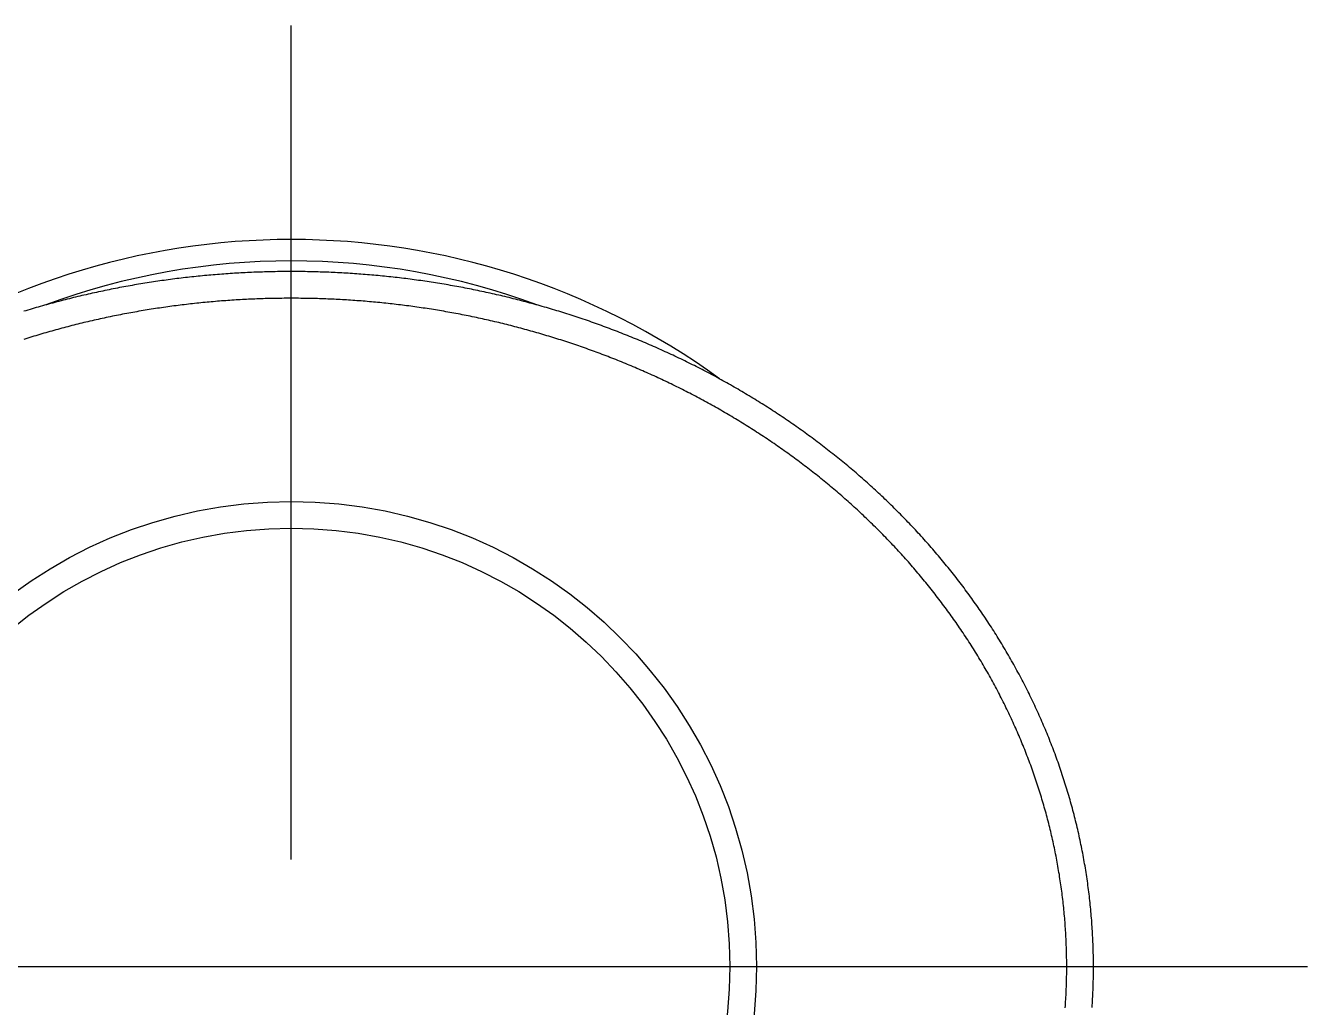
# Model space of a CAD drawing. Extents: x -10.3 to 60.5, y -16.9 to 56.6.
# Drawn here: x 48.55 to 60.54, y 47.42 to 56.6 of the extents above; entities that cross this region are included whole.
import ezdxf

# ---------------------------------------------------------------- set-up
doc = ezdxf.new("R2010")
doc.units = 0
doc.linetypes.add('CENTER', pattern=[50.8, 31.75, -6.35, 6.35, -6.35])
doc.layers.get('0').update_dxf_attribs({"linetype": 'CONTINUOUS'})
doc.layers.add('CENTER', color=1, linetype='CENTER')

msp = doc.modelspace()

# ---------------------------------------------------------------- linework, layer by layer
at = {"color": 7}
for points in [[(58.5238, 47.4174, 0), (58.5251, 47.4378, 0), (58.5264, 47.4582, 0), (58.5276, 47.4786, 0), (58.5287, 47.499, 0), (58.5298, 47.5194, 0), (58.5308, 47.5398, 0), (58.5317, 47.5602, 0), (58.5325, 47.5807, 0), (58.5333, 47.6011, 0), (58.534, 47.6215, 0), (58.5346, 47.6419, 0), (58.5351, 47.6623, 0), (58.5356, 47.6827, 0), (58.536, 47.7032, 0), (58.5363, 47.7236, 0), (58.5365, 47.744, 0), (58.5367, 47.7644, 0), (58.5368, 47.7848, 0), (58.5368, 47.8053, 0), (58.5367, 47.8257, 0), (58.5366, 47.8461, 0), (58.5364, 47.8665, 0), (58.5361, 47.8869, 0), (58.5358, 47.9073, 0), (58.5353, 47.9277, 0), (58.5348, 47.9481, 0), (58.5343, 47.9685, 0), (58.5336, 47.9889, 0), (58.5329, 48.0093, 0), (58.5321, 48.0297, 0), (58.5312, 48.0501, 0), (58.5303, 48.0705, 0), (58.5293, 48.0909, 0), (58.5282, 48.1113, 0), (58.527, 48.1317, 0), (58.5258, 48.1521, 0), (58.5245, 48.1724, 0), (58.5231, 48.1928, 0), (58.5216, 48.2132, 0), (58.5201, 48.2335, 0), (58.5185, 48.2539, 0), (58.5168, 48.2742, 0), (58.5151, 48.2946, 0), (58.5132, 48.3149, 0), (58.5113, 48.3353, 0), (58.5093, 48.3556, 0), (58.5073, 48.3759, 0), (58.5052, 48.3962, 0), (58.503, 48.4166, 0), (58.5007, 48.4369, 0), (58.4984, 48.4572, 0), (58.496, 48.4775, 0), (58.4935, 48.4978, 0), (58.4909, 48.518, 0), (58.4883, 48.5383, 0), (58.4855, 48.5586, 0), (58.4828, 48.5788, 0), (58.4799, 48.5991, 0), (58.477, 48.6193, 0), (58.474, 48.6396, 0), (58.4709, 48.6598, 0), (58.4677, 48.68, 0), (58.4645, 48.7002, 0), (58.4612, 48.7204, 0), (58.4578, 48.7406, 0), (58.4544, 48.7607, 0), (58.4509, 48.7809, 0), (58.4473, 48.8011, 0), (58.4436, 48.8212, 0), (58.4399, 48.8413, 0), (58.4361, 48.8614, 0), (58.4322, 48.8815, 0), (58.4282, 48.9016, 0), (58.4242, 48.9217, 0), (58.4201, 48.9418, 0), (58.416, 48.9618, 0), (58.4117, 48.9818, 0), (58.4074, 49.0019, 0), (58.403, 49.0219, 0), (58.3986, 49.0419, 0), (58.394, 49.0618, 0), (58.3894, 49.0818, 0), (58.3848, 49.1017, 0), (58.38, 49.1217, 0), (58.3752, 49.1416, 0), (58.3704, 49.1615, 0), (58.3654, 49.1814, 0), (58.3604, 49.2012, 0), (58.3553, 49.2211, 0), (58.3501, 49.2409, 0), (58.3449, 49.2607, 0), (58.3396, 49.2805, 0), (58.3342, 49.3003, 0), (58.3288, 49.32, 0), (58.3233, 49.3398, 0), (58.3177, 49.3595, 0), (58.312, 49.3792, 0), (58.3063, 49.3989, 0), (58.3005, 49.4186, 0), (58.2946, 49.4382, 0), (58.2887, 49.4578, 0), (58.2827, 49.4774, 0), (58.2766, 49.497, 0), (58.2705, 49.5166, 0), (58.2643, 49.5361, 0), (58.258, 49.5556, 0), (58.2517, 49.5751, 0), (58.2453, 49.5946, 0), (58.2388, 49.614, 0), (58.2322, 49.6335, 0), (58.2256, 49.6529, 0), (58.2189, 49.6723, 0), (58.2122, 49.6916, 0), (58.2054, 49.711, 0), (58.1985, 49.7303, 0), (58.1915, 49.7495, 0), (58.1845, 49.7688, 0), (58.1774, 49.788, 0), (58.1702, 49.8073, 0), (58.163, 49.8264, 0), (58.1557, 49.8456, 0), (58.1483, 49.8647, 0), (58.1409, 49.8838, 0), (58.1334, 49.9029, 0), (58.1259, 49.922, 0), (58.1182, 49.941, 0), (58.1106, 49.96, 0), (58.1028, 49.979, 0), (58.095, 49.9979, 0), (58.0871, 50.0168, 0), (58.0792, 50.0357, 0), (58.0711, 50.0546, 0), (58.0631, 50.0734, 0), (58.0549, 50.0922, 0), (58.0467, 50.111, 0), (58.0384, 50.1297, 0), (58.0301, 50.1485, 0), (58.0217, 50.1671, 0), (58.0133, 50.1858, 0), (58.0047, 50.2044, 0), (57.9962, 50.223, 0), (57.9875, 50.2416, 0), (57.9788, 50.2601, 0), (57.97, 50.2786, 0), (57.9612, 50.2971, 0), (57.9523, 50.3155, 0), (57.9433, 50.3339, 0), (57.9343, 50.3523, 0), (57.9253, 50.3707, 0), (57.9161, 50.389, 0), (57.9069, 50.4072, 0), (57.8977, 50.4255, 0), (57.8883, 50.4437, 0), (57.879, 50.4619, 0), (57.8695, 50.48, 0), (57.86, 50.4982, 0), (57.8505, 50.5162, 0), (57.8409, 50.5343, 0), (57.8312, 50.5523, 0), (57.8215, 50.5703, 0), (57.8117, 50.5882, 0), (57.8018, 50.6061, 0), (57.7919, 50.624, 0), (57.782, 50.6418, 0), (57.7719, 50.6596, 0), (57.7619, 50.6774, 0), (57.7517, 50.6951, 0), (57.7415, 50.7128, 0), (57.7313, 50.7305, 0), (57.721, 50.7481, 0), (57.7106, 50.7657, 0), (57.7002, 50.7833, 0), (57.6897, 50.8008, 0), (57.6792, 50.8182, 0), (57.6686, 50.8357, 0), (57.658, 50.8531, 0), (57.6473, 50.8704, 0), (57.6365, 50.8878, 0), (57.6257, 50.9051, 0), (57.6149, 50.9223, 0), (57.6039, 50.9395, 0), (57.593, 50.9567, 0), (57.582, 50.9738, 0), (57.5709, 50.9909, 0), (57.5598, 51.0079, 0), (57.5486, 51.025, 0), (57.5374, 51.0419, 0), (57.5261, 51.0589, 0), (57.5147, 51.0757, 0), (57.5034, 51.0926, 0), (57.4919, 51.1094, 0), (57.4804, 51.1262, 0), (57.4689, 51.1429, 0), (57.4573, 51.1596, 0), (57.4457, 51.1763, 0), (57.434, 51.1929, 0), (57.4222, 51.2095, 0), (57.4104, 51.226, 0), (57.3986, 51.2425, 0), (57.3867, 51.259, 0), (57.3747, 51.2754, 0), (57.3627, 51.2918, 0), (57.3507, 51.3081, 0), (57.3386, 51.3244, 0), (57.3265, 51.3407, 0), (57.3143, 51.3569, 0), (57.302, 51.373, 0), (57.2897, 51.3892, 0), (57.2774, 51.4053, 0), (57.265, 51.4213, 0), (57.2526, 51.4374, 0), (57.2401, 51.4533, 0), (57.2275, 51.4693, 0), (57.215, 51.4852, 0), (57.2023, 51.501, 0), (57.1897, 51.5168, 0), (57.1769, 51.5326, 0), (57.1642, 51.5483, 0), (57.1513, 51.564, 0), (57.1385, 51.5797, 0), (57.1256, 51.5953, 0), (57.1126, 51.6109, 0), (57.0996, 51.6264, 0), (57.0865, 51.6419, 0), (57.0734, 51.6573, 0), (57.0603, 51.6727, 0), (57.0471, 51.6881, 0), (57.0339, 51.7034, 0), (57.0206, 51.7187, 0), (57.0072, 51.7339, 0), (56.9939, 51.7491, 0), (56.9804, 51.7643, 0), (56.967, 51.7794, 0), (56.9535, 51.7945, 0), (56.9399, 51.8095, 0), (56.9263, 51.8245, 0), (56.9127, 51.8395, 0), (56.899, 51.8544, 0), (56.8852, 51.8692, 0), (56.8715, 51.8841, 0), (56.8577, 51.8989, 0), (56.8438, 51.9136, 0), (56.8299, 51.9283, 0), (56.8159, 51.943, 0), (56.8019, 51.9576, 0), (56.7879, 51.9722, 0), (56.7738, 51.9867, 0), (56.7597, 52.0012, 0), (56.7455, 52.0156, 0), (56.7313, 52.03, 0), (56.7171, 52.0444, 0), (56.7028, 52.0587, 0), (56.6885, 52.073, 0), (56.6741, 52.0872, 0), (56.6597, 52.1014, 0), (56.6452, 52.1156, 0), (56.6307, 52.1297, 0), (56.6162, 52.1438, 0), (56.6016, 52.1578, 0), (56.587, 52.1718, 0), (56.5723, 52.1857, 0), (56.5576, 52.1996, 0), (56.5428, 52.2135, 0), (56.5281, 52.2273, 0), (56.5132, 52.2411, 0), (56.4984, 52.2548, 0), (56.4835, 52.2685, 0), (56.4685, 52.2821, 0), (56.4536, 52.2957, 0), (56.4385, 52.3093, 0), (56.4235, 52.3228, 0), (56.4084, 52.3362, 0), (56.3932, 52.3497, 0), (56.3781, 52.363, 0), (56.3629, 52.3764, 0), (56.3476, 52.3897, 0), (56.3323, 52.4029, 0), (56.317, 52.4161, 0), (56.3016, 52.4293, 0), (56.2862, 52.4424, 0), (56.2708, 52.4555, 0), (56.2553, 52.4685, 0), (56.2398, 52.4815, 0), (56.2242, 52.4944, 0), (56.2087, 52.5073, 0), (56.193, 52.5202, 0), (56.1774, 52.533, 0), (56.1617, 52.5458, 0), (56.146, 52.5585, 0), (56.1302, 52.5712, 0), (56.1144, 52.5838, 0), (56.0986, 52.5964, 0), (56.0827, 52.6089, 0), (56.0668, 52.6214, 0), (56.0508, 52.6339, 0), (56.0349, 52.6463, 0), (56.0188, 52.6587, 0), (56.0028, 52.671, 0), (55.9867, 52.6833, 0), (55.9706, 52.6955, 0), (55.9545, 52.7077, 0), (55.9383, 52.7198, 0), (55.9221, 52.7319, 0), (55.9058, 52.744, 0), (55.8895, 52.756, 0), (55.8732, 52.768, 0), (55.8569, 52.7799, 0), (55.8405, 52.7918, 0), (55.8241, 52.8036, 0), (55.8077, 52.8154, 0), (55.7912, 52.8271, 0), (55.7747, 52.8388, 0), (55.7581, 52.8504, 0), (55.7416, 52.862, 0), (55.725, 52.8736, 0), (55.7083, 52.8851, 0), (55.6917, 52.8966, 0), (55.675, 52.908, 0), (55.6583, 52.9194, 0), (55.6415, 52.9307, 0), (55.6247, 52.942, 0), (55.6079, 52.9532, 0), (55.5911, 52.9644, 0), (55.5742, 52.9755, 0), (55.5573, 52.9866, 0), (55.5404, 52.9977, 0), (55.5234, 53.0087, 0), (55.5064, 53.0196, 0), (55.4894, 53.0306, 0), (55.4723, 53.0414, 0), (55.4553, 53.0522, 0), (55.4382, 53.063, 0), (55.421, 53.0737, 0), (55.4039, 53.0844, 0), (55.3867, 53.0951, 0), (55.3695, 53.1056, 0), (55.3522, 53.1162, 0), (55.335, 53.1267, 0), (55.3177, 53.1371, 0), (55.3003, 53.1475, 0), (55.283, 53.1579, 0), (55.2656, 53.1682, 0), (55.2482, 53.1785, 0), (55.2308, 53.1887, 0), (55.2133, 53.1989, 0), (55.1959, 53.209, 0), (55.1784, 53.2191, 0), (55.1608, 53.2291, 0), (55.1433, 53.2391, 0), (55.1257, 53.249, 0), (55.1081, 53.2589, 0), (55.0905, 53.2687, 0), (55.0728, 53.2785, 0), (55.0551, 53.2883, 0), (55.0374, 53.298, 0), (55.0197, 53.3077, 0), (55.002, 53.3173, 0), (54.9842, 53.3268, 0), (54.9664, 53.3364, 0), (54.9486, 53.3458, 0), (54.9307, 53.3552, 0), (54.9129, 53.3646, 0), (54.895, 53.374, 0), (54.8771, 53.3832, 0), (54.8591, 53.3925, 0), (54.8412, 53.4017, 0), (54.8232, 53.4108, 0), (54.8052, 53.4199, 0), (54.7872, 53.4289, 0), (54.7692, 53.4379, 0), (54.7511, 53.4469, 0), (54.733, 53.4558, 0), (54.7149, 53.4647, 0), (54.6968, 53.4735, 0), (54.6786, 53.4822, 0), (54.6605, 53.491, 0), (54.6423, 53.4996, 0), (54.6241, 53.5083, 0), (54.6058, 53.5168, 0), (54.5876, 53.5254, 0), (54.5693, 53.5338, 0), (54.551, 53.5423, 0), (54.5327, 53.5507, 0), (54.5144, 53.559, 0), (54.4961, 53.5673, 0), (54.4777, 53.5756, 0), (54.4593, 53.5837, 0), (54.4409, 53.5919, 0), (54.4225, 53.6, 0), (54.4041, 53.6081, 0), (54.3856, 53.6161, 0), (54.3671, 53.624, 0), (54.3486, 53.6319, 0), (54.3301, 53.6398, 0), (54.3116, 53.6476, 0), (54.2931, 53.6554, 0), (54.2745, 53.6631, 0), (54.2559, 53.6708, 0), (54.2373, 53.6785, 0), (54.2187, 53.686, 0), (54.2001, 53.6936, 0), (54.1814, 53.7011, 0), (54.1627, 53.7085, 0), (54.144, 53.7159, 0), (54.1253, 53.7233, 0), (54.1066, 53.7306, 0), (54.0879, 53.7378, 0), (54.0691, 53.7451, 0), (54.0504, 53.7522, 0), (54.0316, 53.7593, 0), (54.0128, 53.7664, 0), (53.9939, 53.7734, 0), (53.9751, 53.7804, 0), (53.9562, 53.7873, 0), (53.9374, 53.7942, 0), (53.9185, 53.8011, 0), (53.8996, 53.8079, 0), (53.8807, 53.8146, 0), (53.8617, 53.8213, 0), (53.8428, 53.828, 0), (53.8238, 53.8346, 0), (53.8048, 53.8411, 0), (53.7858, 53.8476, 0), (53.7668, 53.8541, 0), (53.7478, 53.8605, 0), (53.7288, 53.8669, 0), (53.7097, 53.8732, 0), (53.6906, 53.8795, 0), (53.6716, 53.8857, 0), (53.6525, 53.8919, 0), (53.6333, 53.898, 0), (53.6142, 53.9041, 0), (53.5951, 53.9102, 0), (53.5759, 53.9162, 0), (53.5567, 53.9221, 0), (53.5376, 53.928, 0), (53.5184, 53.9339, 0), (53.4992, 53.9397, 0), (53.4799, 53.9455, 0), (53.4607, 53.9512, 0), (53.4414, 53.9569, 0), (53.4222, 53.9625, 0), (53.4029, 53.9681, 0), (53.3836, 53.9736, 0), (53.3643, 53.9791, 0), (53.345, 53.9845, 0), (53.3257, 53.9899, 0), (53.3063, 53.9953, 0), (53.287, 54.0006, 0), (53.2676, 54.0058, 0), (53.2482, 54.011, 0), (53.2288, 54.0162, 0), (53.2094, 54.0213, 0), (53.19, 54.0264, 0), (53.1706, 54.0314, 0), (53.1512, 54.0364, 0), (53.1317, 54.0413, 0), (53.1123, 54.0462, 0), (53.0928, 54.051, 0), (53.0733, 54.0558, 0), (53.0538, 54.0605, 0), (53.0343, 54.0652, 0), (53.0148, 54.0699, 0), (52.9953, 54.0745, 0), (52.9757, 54.079, 0), (52.9562, 54.0835, 0), (52.9366, 54.088, 0), (52.9171, 54.0924, 0), (52.8975, 54.0968, 0), (52.8779, 54.1011, 0), (52.8583, 54.1054, 0), (52.8387, 54.1096, 0), (52.8191, 54.1138, 0), (52.7994, 54.1179, 0), (52.7798, 54.122, 0), (52.7602, 54.1261, 0), (52.7405, 54.1301, 0), (52.7208, 54.134, 0), (52.7012, 54.1379, 0), (52.6815, 54.1418, 0), (52.6618, 54.1456, 0), (52.6421, 54.1494, 0), (52.6224, 54.1531, 0), (52.6026, 54.1568, 0), (52.5829, 54.1604, 0), (52.5632, 54.164, 0), (52.5434, 54.1675, 0), (52.5237, 54.171, 0), (52.5039, 54.1744, 0), (52.4842, 54.1778, 0), (52.4644, 54.1812, 0), (52.4446, 54.1845, 0), (52.4248, 54.1877, 0), (52.405, 54.1909, 0), (52.3852, 54.1941, 0), (52.3654, 54.1972, 0), (52.3456, 54.2003, 0), (52.3257, 54.2033, 0), (52.3059, 54.2063, 0), (52.2861, 54.2092, 0), (52.2662, 54.2121, 0), (52.2464, 54.2149, 0), (52.2265, 54.2177, 0), (52.2066, 54.2204, 0), (52.1867, 54.2231, 0), (52.1669, 54.2258, 0), (52.147, 54.2284, 0), (52.1271, 54.231, 0), (52.1072, 54.2335, 0), (52.0873, 54.2359, 0), (52.0674, 54.2383, 0), (52.0474, 54.2407, 0), (52.0275, 54.243, 0), (52.0076, 54.2453, 0), (51.9877, 54.2476, 0), (51.9677, 54.2497, 0), (51.9478, 54.2519, 0), (51.9278, 54.254, 0), (51.9079, 54.256, 0), (51.8879, 54.258, 0), (51.868, 54.26, 0), (51.848, 54.2619, 0), (51.828, 54.2637, 0), (51.808, 54.2655, 0), (51.7881, 54.2673, 0), (51.7681, 54.269, 0), (51.7481, 54.2707, 0), (51.7281, 54.2723, 0), (51.7081, 54.2739, 0), (51.6881, 54.2754, 0), (51.6681, 54.2769, 0), (51.6481, 54.2784, 0), (51.6281, 54.2798, 0), (51.6081, 54.2811, 0), (51.5881, 54.2824, 0), (51.568, 54.2837, 0), (51.548, 54.2849, 0), (51.528, 54.286, 0), (51.508, 54.2872, 0), (51.4879, 54.2882, 0), (51.4679, 54.2893, 0), (51.4479, 54.2902, 0), (51.4278, 54.2912, 0), (51.4078, 54.292, 0), (51.3877, 54.2929, 0), (51.3677, 54.2937, 0), (51.3477, 54.2944, 0), (51.3276, 54.2951, 0), (51.3076, 54.2958, 0), (51.2875, 54.2964, 0), (51.2675, 54.2969, 0), (51.2474, 54.2974, 0), (51.2273, 54.2979, 0), (51.2073, 54.2983, 0), (51.1872, 54.2987, 0), (51.1672, 54.299, 0), (51.1471, 54.2993, 0), (51.1271, 54.2995, 0), (51.107, 54.2997, 0), (51.0869, 54.2999, 0), (51.0669, 54.2999, 0), (51.0468, 54.3, 0), (51.0268, 54.3, 0), (51.0067, 54.2999, 0), (50.9867, 54.2999, 0), (50.9666, 54.2997, 0), (50.9465, 54.2995, 0), (50.9265, 54.2993, 0), (50.9064, 54.299, 0), (50.8864, 54.2987, 0), (50.8663, 54.2983, 0), (50.8463, 54.2979, 0), (50.8262, 54.2974, 0), (50.8061, 54.2969, 0), (50.7861, 54.2964, 0), (50.766, 54.2958, 0), (50.746, 54.2951, 0), (50.7259, 54.2944, 0), (50.7059, 54.2937, 0), (50.6859, 54.2929, 0), (50.6658, 54.292, 0), (50.6458, 54.2912, 0), (50.6257, 54.2902, 0), (50.6057, 54.2893, 0), (50.5857, 54.2882, 0), (50.5656, 54.2872, 0), (50.5456, 54.286, 0), (50.5256, 54.2849, 0), (50.5056, 54.2837, 0), (50.4855, 54.2824, 0), (50.4655, 54.2811, 0), (50.4455, 54.2798, 0), (50.4255, 54.2784, 0), (50.4055, 54.2769, 0), (50.3855, 54.2754, 0), (50.3655, 54.2739, 0), (50.3455, 54.2723, 0), (50.3255, 54.2707, 0), (50.3055, 54.269, 0), (50.2855, 54.2673, 0), (50.2656, 54.2655, 0), (50.2456, 54.2637, 0), (50.2256, 54.2619, 0), (50.2056, 54.26, 0), (50.1857, 54.258, 0), (50.1657, 54.256, 0), (50.1458, 54.254, 0), (50.1258, 54.2519, 0), (50.1059, 54.2497, 0), (50.0859, 54.2475, 0), (50.066, 54.2453, 0), (50.0461, 54.243, 0), (50.0261, 54.2407, 0), (50.0062, 54.2383, 0), (49.9863, 54.2359, 0), (49.9664, 54.2335, 0), (49.9465, 54.231, 0), (49.9266, 54.2284, 0), (49.9067, 54.2258, 0), (49.8868, 54.2231, 0), (49.867, 54.2204, 0), (49.8471, 54.2177, 0), (49.8272, 54.2149, 0), (49.8074, 54.2121, 0), (49.7875, 54.2092, 0), (49.7677, 54.2063, 0), (49.7479, 54.2033, 0), (49.728, 54.2003, 0), (49.7082, 54.1972, 0), (49.6884, 54.1941, 0), (49.6686, 54.1909, 0), (49.6488, 54.1877, 0), (49.629, 54.1845, 0), (49.6092, 54.1812, 0), (49.5894, 54.1778, 0), (49.5697, 54.1744, 0), (49.5499, 54.171, 0), (49.5302, 54.1675, 0), (49.5104, 54.164, 0), (49.4907, 54.1604, 0), (49.4709, 54.1568, 0), (49.4512, 54.1531, 0), (49.4315, 54.1494, 0), (49.4118, 54.1456, 0), (49.3921, 54.1418, 0), (49.3724, 54.1379, 0), (49.3528, 54.134, 0), (49.3331, 54.1301, 0), (49.3134, 54.1261, 0), (49.2938, 54.122, 0), (49.2742, 54.1179, 0), (49.2545, 54.1138, 0), (49.2349, 54.1096, 0), (49.2153, 54.1054, 0), (49.1957, 54.1011, 0), (49.1761, 54.0968, 0), (49.1565, 54.0924, 0), (49.137, 54.088, 0), (49.1174, 54.0835, 0), (49.0979, 54.079, 0), (49.0783, 54.0745, 0), (49.0588, 54.0699, 0), (49.0393, 54.0652, 0), (49.0198, 54.0605, 0), (49.0003, 54.0558, 0), (48.9808, 54.051, 0), (48.9613, 54.0462, 0), (48.9419, 54.0413, 0), (48.9224, 54.0364, 0), (48.903, 54.0314, 0), (48.8836, 54.0264, 0), (48.8642, 54.0213, 0), (48.8448, 54.0162, 0), (48.8254, 54.011, 0), (48.806, 54.0058, 0), (48.7866, 54.0006, 0), (48.7673, 53.9953, 0), (48.7479, 53.9899, 0), (48.7286, 53.9845, 0), (48.7093, 53.9791, 0), (48.69, 53.9736, 0), (48.6707, 53.9681, 0), (48.6514, 53.9625, 0), (48.6322, 53.9569, 0), (48.6129, 53.9512, 0), (48.5937, 53.9455, 0), (48.5744, 53.9397, 0), (48.5552, 53.9339, 0), (48.536, 53.928, 0)], [(58.273, 47.4148, 0), (58.2744, 47.4343, 0), (58.2757, 47.4538, 0), (58.2769, 47.4733, 0), (58.278, 47.4929, 0), (58.2791, 47.5124, 0), (58.2801, 47.5319, 0), (58.2811, 47.5514, 0), (58.2819, 47.5709, 0), (58.2827, 47.5904, 0), (58.2834, 47.6099, 0), (58.2841, 47.6294, 0), (58.2847, 47.6489, 0), (58.2852, 47.6684, 0), (58.2856, 47.688, 0), (58.286, 47.7075, 0), (58.2863, 47.727, 0), (58.2865, 47.7465, 0), (58.2867, 47.766, 0), (58.2868, 47.7855, 0), (58.2868, 47.805, 0), (58.2867, 47.8245, 0), (58.2866, 47.844, 0), (58.2864, 47.8636, 0), (58.2861, 47.8831, 0), (58.2858, 47.9026, 0), (58.2854, 47.9221, 0), (58.2849, 47.9416, 0), (58.2844, 47.9611, 0), (58.2838, 47.9806, 0), (58.2831, 48.0001, 0), (58.2823, 48.0196, 0), (58.2815, 48.039, 0), (58.2806, 48.0585, 0), (58.2796, 48.078, 0), (58.2786, 48.0975, 0), (58.2775, 48.117, 0), (58.2763, 48.1364, 0), (58.275, 48.1559, 0), (58.2737, 48.1754, 0), (58.2723, 48.1948, 0), (58.2708, 48.2143, 0), (58.2693, 48.2338, 0), (58.2677, 48.2532, 0), (58.266, 48.2727, 0), (58.2643, 48.2921, 0), (58.2625, 48.3115, 0), (58.2606, 48.331, 0), (58.2586, 48.3504, 0), (58.2566, 48.3698, 0), (58.2545, 48.3892, 0), (58.2523, 48.4086, 0), (58.2501, 48.4281, 0), (58.2478, 48.4475, 0), (58.2454, 48.4668, 0), (58.2429, 48.4862, 0), (58.2404, 48.5056, 0), (58.2378, 48.525, 0), (58.2352, 48.5444, 0), (58.2324, 48.5637, 0), (58.2296, 48.5831, 0), (58.2267, 48.6024, 0), (58.2238, 48.6217, 0), (58.2208, 48.6411, 0), (58.2177, 48.6604, 0), (58.2145, 48.6797, 0), (58.2113, 48.699, 0), (58.208, 48.7183, 0), (58.2047, 48.7375, 0), (58.2012, 48.7568, 0), (58.1977, 48.7761, 0), (58.1942, 48.7953, 0), (58.1905, 48.8145, 0), (58.1868, 48.8338, 0), (58.183, 48.853, 0), (58.1792, 48.8722, 0), (58.1753, 48.8913, 0), (58.1713, 48.9105, 0), (58.1672, 48.9297, 0), (58.1631, 48.9488, 0), (58.1589, 48.968, 0), (58.1547, 48.9871, 0), (58.1503, 49.0062, 0), (58.1459, 49.0253, 0), (58.1415, 49.0444, 0), (58.1369, 49.0634, 0), (58.1323, 49.0825, 0), (58.1277, 49.1015, 0), (58.1229, 49.1205, 0), (58.1181, 49.1395, 0), (58.1132, 49.1585, 0), (58.1083, 49.1775, 0), (58.1033, 49.1964, 0), (58.0982, 49.2154, 0), (58.0931, 49.2343, 0), (58.0879, 49.2532, 0), (58.0826, 49.2721, 0), (58.0773, 49.291, 0), (58.0718, 49.3098, 0), (58.0664, 49.3286, 0), (58.0608, 49.3475, 0), (58.0552, 49.3663, 0), (58.0495, 49.385, 0), (58.0438, 49.4038, 0), (58.038, 49.4225, 0), (58.0321, 49.4413, 0), (58.0262, 49.46, 0), (58.0202, 49.4786, 0), (58.0141, 49.4973, 0), (58.008, 49.5159, 0), (58.0018, 49.5346, 0), (57.9955, 49.5532, 0), (57.9891, 49.5717, 0), (57.9827, 49.5903, 0), (57.9763, 49.6088, 0), (57.9698, 49.6273, 0), (57.9632, 49.6458, 0), (57.9565, 49.6643, 0), (57.9498, 49.6827, 0), (57.943, 49.7012, 0), (57.9361, 49.7196, 0), (57.9292, 49.7379, 0), (57.9222, 49.7563, 0), (57.9152, 49.7746, 0), (57.908, 49.7929, 0), (57.9009, 49.8112, 0), (57.8936, 49.8294, 0), (57.8863, 49.8477, 0), (57.879, 49.8659, 0), (57.8715, 49.884, 0), (57.864, 49.9022, 0), (57.8565, 49.9203, 0), (57.8489, 49.9384, 0), (57.8412, 49.9565, 0), (57.8335, 49.9745, 0), (57.8257, 49.9925, 0), (57.8178, 50.0105, 0), (57.8099, 50.0285, 0), (57.8019, 50.0464, 0), (57.7938, 50.0643, 0), (57.7857, 50.0822, 0), (57.7776, 50.1001, 0), (57.7693, 50.1179, 0), (57.761, 50.1357, 0), (57.7527, 50.1534, 0), (57.7443, 50.1712, 0), (57.7358, 50.1889, 0), (57.7273, 50.2066, 0), (57.7187, 50.2242, 0), (57.7101, 50.2418, 0), (57.7014, 50.2594, 0), (57.6926, 50.277, 0), (57.6838, 50.2945, 0), (57.6749, 50.312, 0), (57.666, 50.3295, 0), (57.657, 50.3469, 0), (57.6479, 50.3643, 0), (57.6388, 50.3817, 0), (57.6297, 50.399, 0), (57.6204, 50.4164, 0), (57.6112, 50.4336, 0), (57.6018, 50.4509, 0), (57.5924, 50.4681, 0), (57.583, 50.4853, 0), (57.5735, 50.5024, 0), (57.5639, 50.5195, 0), (57.5543, 50.5366, 0), (57.5446, 50.5537, 0), (57.5349, 50.5707, 0), (57.5251, 50.5877, 0), (57.5153, 50.6046, 0), (57.5054, 50.6215, 0), (57.4954, 50.6384, 0), (57.4854, 50.6553, 0), (57.4754, 50.6721, 0), (57.4653, 50.6888, 0), (57.4551, 50.7056, 0), (57.4449, 50.7223, 0), (57.4346, 50.739, 0), (57.4243, 50.7556, 0), (57.4139, 50.7722, 0), (57.4035, 50.7887, 0), (57.393, 50.8053, 0), (57.3825, 50.8218, 0), (57.3719, 50.8382, 0), (57.3613, 50.8546, 0), (57.3506, 50.871, 0), (57.3399, 50.8873, 0), (57.3291, 50.9036, 0), (57.3183, 50.9199, 0), (57.3074, 50.9361, 0), (57.2964, 50.9523, 0), (57.2854, 50.9685, 0), (57.2744, 50.9846, 0), (57.2633, 51.0007, 0), (57.2522, 51.0167, 0), (57.241, 51.0327, 0), (57.2297, 51.0487, 0), (57.2185, 51.0646, 0), (57.2071, 51.0805, 0), (57.1957, 51.0964, 0), (57.1843, 51.1122, 0), (57.1728, 51.128, 0), (57.1613, 51.1437, 0), (57.1497, 51.1594, 0), (57.1381, 51.1751, 0), (57.1264, 51.1907, 0), (57.1147, 51.2063, 0), (57.1029, 51.2219, 0), (57.0911, 51.2374, 0), (57.0792, 51.2529, 0), (57.0673, 51.2683, 0), (57.0554, 51.2837, 0), (57.0433, 51.2991, 0), (57.0313, 51.3144, 0), (57.0192, 51.3297, 0), (57.007, 51.3449, 0), (56.9948, 51.3602, 0), (56.9826, 51.3753, 0), (56.9703, 51.3905, 0), (56.958, 51.4056, 0), (56.9456, 51.4206, 0), (56.9332, 51.4356, 0), (56.9207, 51.4506, 0), (56.9082, 51.4656, 0), (56.8956, 51.4805, 0), (56.883, 51.4953, 0), (56.8704, 51.5102, 0), (56.8577, 51.5249, 0), (56.8449, 51.5397, 0), (56.8321, 51.5544, 0), (56.8193, 51.5691, 0), (56.8064, 51.5837, 0), (56.7935, 51.5983, 0), (56.7805, 51.6129, 0), (56.7675, 51.6274, 0), (56.7545, 51.6418, 0), (56.7414, 51.6563, 0), (56.7283, 51.6707, 0), (56.7151, 51.685, 0), (56.7018, 51.6994, 0), (56.6886, 51.7136, 0), (56.6753, 51.7279, 0), (56.6619, 51.7421, 0), (56.6485, 51.7562, 0), (56.6351, 51.7704, 0), (56.6216, 51.7844, 0), (56.6081, 51.7985, 0), (56.5945, 51.8125, 0), (56.5809, 51.8264, 0), (56.5673, 51.8404, 0), (56.5536, 51.8542, 0), (56.5398, 51.8681, 0), (56.5261, 51.8819, 0), (56.5123, 51.8957, 0), (56.4984, 51.9094, 0), (56.4845, 51.9231, 0), (56.4706, 51.9367, 0), (56.4566, 51.9503, 0), (56.4426, 51.9639, 0), (56.4285, 51.9774, 0), (56.4144, 51.9909, 0), (56.4003, 52.0043, 0), (56.3861, 52.0177, 0), (56.3719, 52.0311, 0), (56.3577, 52.0444, 0), (56.3434, 52.0576, 0), (56.329, 52.0709, 0), (56.3147, 52.0841, 0), (56.3002, 52.0972, 0), (56.2858, 52.1103, 0), (56.2713, 52.1234, 0), (56.2568, 52.1364, 0), (56.2422, 52.1494, 0), (56.2276, 52.1624, 0), (56.213, 52.1753, 0), (56.1983, 52.1881, 0), (56.1836, 52.201, 0), (56.1689, 52.2138, 0), (56.1541, 52.2265, 0), (56.1392, 52.2392, 0), (56.1244, 52.2519, 0), (56.1095, 52.2645, 0), (56.0945, 52.277, 0), (56.0796, 52.2896, 0), (56.0646, 52.3021, 0), (56.0495, 52.3145, 0), (56.0345, 52.3269, 0), (56.0193, 52.3393, 0), (56.0042, 52.3516, 0), (55.989, 52.3639, 0), (55.9738, 52.3761, 0), (55.9585, 52.3883, 0), (55.9433, 52.4005, 0), (55.9279, 52.4126, 0), (55.9126, 52.4247, 0), (55.8972, 52.4367, 0), (55.8818, 52.4487, 0), (55.8663, 52.4606, 0), (55.8508, 52.4725, 0), (55.8353, 52.4844, 0), (55.8197, 52.4962, 0), (55.8041, 52.5079, 0), (55.7885, 52.5197, 0), (55.7728, 52.5314, 0), (55.7571, 52.543, 0), (55.7414, 52.5546, 0), (55.7257, 52.5662, 0), (55.7099, 52.5777, 0), (55.6941, 52.5891, 0), (55.6782, 52.6006, 0), (55.6623, 52.6119, 0), (55.6464, 52.6233, 0), (55.6305, 52.6346, 0), (55.6145, 52.6458, 0), (55.5985, 52.657, 0), (55.5824, 52.6682, 0), (55.5664, 52.6793, 0), (55.5502, 52.6904, 0), (55.5341, 52.7015, 0), (55.518, 52.7124, 0), (55.5018, 52.7234, 0), (55.4855, 52.7343, 0), (55.4693, 52.7452, 0), (55.453, 52.756, 0), (55.4367, 52.7667, 0), (55.4204, 52.7775, 0), (55.404, 52.7881, 0), (55.3876, 52.7988, 0), (55.3712, 52.8094, 0), (55.3547, 52.8199, 0), (55.3382, 52.8304, 0), (55.3217, 52.8409, 0), (55.3052, 52.8513, 0), (55.2886, 52.8617, 0), (55.272, 52.872, 0), (55.2554, 52.8823, 0), (55.2388, 52.8925, 0), (55.2221, 52.9027, 0), (55.2054, 52.9129, 0), (55.1887, 52.923, 0), (55.1719, 52.9331, 0), (55.1551, 52.9431, 0), (55.1383, 52.953, 0), (55.1215, 52.963, 0), (55.1046, 52.9729, 0), (55.0877, 52.9827, 0), (55.0708, 52.9925, 0), (55.0539, 53.0022, 0), (55.0369, 53.0119, 0), (55.02, 53.0216, 0), (55.003, 53.0312, 0), (54.9859, 53.0408, 0), (54.9689, 53.0503, 0), (54.9518, 53.0598, 0), (54.9347, 53.0692, 0), (54.9175, 53.0786, 0), (54.9004, 53.088, 0), (54.8832, 53.0973, 0), (54.866, 53.1065, 0), (54.8488, 53.1157, 0), (54.8315, 53.1249, 0), (54.8143, 53.134, 0), (54.797, 53.1431, 0), (54.7797, 53.1521, 0), (54.7623, 53.1611, 0), (54.745, 53.1701, 0), (54.7276, 53.179, 0), (54.7102, 53.1878, 0), (54.6928, 53.1966, 0), (54.6753, 53.2054, 0), (54.6578, 53.2141, 0), (54.6404, 53.2228, 0), (54.6228, 53.2314, 0), (54.6053, 53.24, 0), (54.5878, 53.2485, 0), (54.5702, 53.257, 0), (54.5526, 53.2654, 0), (54.535, 53.2738, 0), (54.5174, 53.2822, 0), (54.4997, 53.2905, 0), (54.482, 53.2987, 0), (54.4643, 53.307, 0), (54.4466, 53.3151, 0), (54.4289, 53.3233, 0), (54.4111, 53.3313, 0), (54.3934, 53.3394, 0), (54.3756, 53.3474, 0), (54.3578, 53.3553, 0), (54.34, 53.3632, 0), (54.3221, 53.371, 0), (54.3043, 53.3788, 0), (54.2864, 53.3866, 0), (54.2685, 53.3943, 0), (54.2506, 53.402, 0), (54.2326, 53.4096, 0), (54.2147, 53.4172, 0), (54.1967, 53.4247, 0), (54.1787, 53.4322, 0), (54.1607, 53.4397, 0), (54.1427, 53.4471, 0), (54.1246, 53.4544, 0), (54.1066, 53.4617, 0), (54.0885, 53.469, 0), (54.0704, 53.4762, 0), (54.0523, 53.4834, 0), (54.0342, 53.4905, 0), (54.016, 53.4976, 0), (53.9979, 53.5046, 0), (53.9797, 53.5116, 0), (53.9615, 53.5185, 0), (53.9433, 53.5254, 0), (53.925, 53.5323, 0), (53.9068, 53.5391, 0), (53.8885, 53.5459, 0), (53.8703, 53.5526, 0), (53.852, 53.5593, 0), (53.8337, 53.5659, 0), (53.8153, 53.5725, 0), (53.797, 53.579, 0), (53.7786, 53.5855, 0), (53.7603, 53.592, 0), (53.7419, 53.5984, 0), (53.7235, 53.6047, 0), (53.7051, 53.611, 0), (53.6866, 53.6173, 0), (53.6682, 53.6235, 0), (53.6497, 53.6297, 0), (53.6312, 53.6358, 0), (53.6127, 53.6419, 0), (53.5942, 53.648, 0), (53.5757, 53.654, 0), (53.5572, 53.6599, 0), (53.5386, 53.6658, 0), (53.5201, 53.6717, 0), (53.5015, 53.6775, 0), (53.4829, 53.6833, 0), (53.4643, 53.689, 0), (53.4457, 53.6947, 0), (53.427, 53.7003, 0), (53.4084, 53.7059, 0), (53.3897, 53.7115, 0), (53.3711, 53.717, 0), (53.3524, 53.7224, 0), (53.3337, 53.7278, 0), (53.315, 53.7332, 0), (53.2963, 53.7385, 0), (53.2775, 53.7438, 0), (53.2588, 53.749, 0), (53.24, 53.7542, 0), (53.2212, 53.7594, 0), (53.2024, 53.7645, 0), (53.1836, 53.7695, 0), (53.1648, 53.7745, 0), (53.146, 53.7795, 0), (53.1272, 53.7844, 0), (53.1083, 53.7893, 0), (53.0895, 53.7941, 0), (53.0706, 53.7989, 0), (53.0517, 53.8036, 0), (53.0328, 53.8083, 0), (53.0139, 53.8129, 0), (52.995, 53.8175, 0), (52.9761, 53.8221, 0), (52.9572, 53.8266, 0), (52.9382, 53.8311, 0), (52.9192, 53.8355, 0), (52.9003, 53.8399, 0), (52.8813, 53.8442, 0), (52.8623, 53.8485, 0), (52.8433, 53.8527, 0), (52.8243, 53.8569, 0), (52.8053, 53.8611, 0), (52.7863, 53.8652, 0), (52.7672, 53.8692, 0), (52.7482, 53.8733, 0), (52.7291, 53.8772, 0), (52.71, 53.8812, 0), (52.691, 53.885, 0), (52.6719, 53.8889, 0), (52.6528, 53.8927, 0), (52.6337, 53.8964, 0), (52.6146, 53.9001, 0), (52.5954, 53.9038, 0), (52.5763, 53.9074, 0), (52.5572, 53.9109, 0), (52.538, 53.9144, 0), (52.5189, 53.9179, 0), (52.4997, 53.9214, 0), (52.4805, 53.9247, 0), (52.4613, 53.9281, 0), (52.4422, 53.9314, 0), (52.423, 53.9346, 0), (52.4037, 53.9378, 0), (52.3845, 53.941, 0), (52.3653, 53.9441, 0), (52.3461, 53.9472, 0), (52.3269, 53.9502, 0), (52.3076, 53.9532, 0), (52.2884, 53.9561, 0), (52.2691, 53.959, 0), (52.2498, 53.9618, 0), (52.2306, 53.9646, 0), (52.2113, 53.9674, 0), (52.192, 53.9701, 0), (52.1727, 53.9728, 0), (52.1534, 53.9754, 0), (52.1341, 53.9779, 0), (52.1148, 53.9805, 0), (52.0955, 53.983, 0), (52.0762, 53.9854, 0), (52.0569, 53.9878, 0), (52.0375, 53.9901, 0), (52.0182, 53.9924, 0), (51.9988, 53.9947, 0), (51.9795, 53.9969, 0), (51.9601, 53.9991, 0), (51.9408, 54.0012, 0), (51.9214, 54.0033, 0), (51.902, 54.0053, 0), (51.8827, 54.0073, 0), (51.8633, 54.0092, 0), (51.8439, 54.0111, 0), (51.8245, 54.013, 0), (51.8051, 54.0148, 0), (51.7857, 54.0165, 0), (51.7663, 54.0183, 0), (51.7469, 54.0199, 0), (51.7275, 54.0215, 0), (51.7081, 54.0231, 0), (51.6887, 54.0247, 0), (51.6693, 54.0262, 0), (51.6498, 54.0276, 0), (51.6304, 54.029, 0), (51.611, 54.0304, 0), (51.5916, 54.0317, 0), (51.5721, 54.0329, 0), (51.5527, 54.0341, 0), (51.5332, 54.0353, 0), (51.5138, 54.0364, 0), (51.4943, 54.0375, 0), (51.4749, 54.0386, 0), (51.4554, 54.0396, 0), (51.436, 54.0405, 0), (51.4165, 54.0414, 0), (51.3971, 54.0423, 0), (51.3776, 54.0431, 0), (51.3581, 54.0439, 0), (51.3387, 54.0446, 0), (51.3192, 54.0453, 0), (51.2997, 54.0459, 0), (51.2803, 54.0465, 0), (51.2608, 54.047, 0), (51.2413, 54.0475, 0), (51.2218, 54.048, 0), (51.2024, 54.0484, 0), (51.1829, 54.0487, 0), (51.1634, 54.049, 0), (51.1439, 54.0493, 0), (51.1245, 54.0495, 0), (51.105, 54.0497, 0), (51.0855, 54.0499, 0), (51.066, 54.0499, 0), (51.0465, 54.05, 0), (51.0271, 54.05, 0), (51.0076, 54.0499, 0), (50.9881, 54.0499, 0), (50.9686, 54.0497, 0), (50.9491, 54.0495, 0), (50.9297, 54.0493, 0), (50.9102, 54.049, 0), (50.8907, 54.0487, 0), (50.8712, 54.0484, 0), (50.8518, 54.048, 0), (50.8323, 54.0475, 0), (50.8128, 54.047, 0), (50.7933, 54.0465, 0), (50.7739, 54.0459, 0), (50.7544, 54.0453, 0), (50.7349, 54.0446, 0), (50.7155, 54.0439, 0), (50.696, 54.0431, 0), (50.6765, 54.0423, 0), (50.6571, 54.0414, 0), (50.6376, 54.0405, 0), (50.6182, 54.0396, 0), (50.5987, 54.0386, 0), (50.5793, 54.0375, 0), (50.5598, 54.0364, 0), (50.5404, 54.0353, 0), (50.5209, 54.0341, 0), (50.5015, 54.0329, 0), (50.482, 54.0317, 0), (50.4626, 54.0304, 0), (50.4432, 54.029, 0), (50.4238, 54.0276, 0), (50.4043, 54.0262, 0), (50.3849, 54.0247, 0), (50.3655, 54.0231, 0), (50.3461, 54.0215, 0), (50.3267, 54.0199, 0), (50.3073, 54.0183, 0), (50.2879, 54.0165, 0), (50.2685, 54.0148, 0), (50.2491, 54.013, 0), (50.2297, 54.0111, 0), (50.2103, 54.0092, 0), (50.1909, 54.0073, 0), (50.1716, 54.0053, 0), (50.1522, 54.0033, 0), (50.1328, 54.0012, 0), (50.1135, 53.9991, 0), (50.0941, 53.9969, 0), (50.0748, 53.9947, 0), (50.0554, 53.9924, 0), (50.0361, 53.9901, 0), (50.0167, 53.9878, 0), (49.9974, 53.9854, 0), (49.9781, 53.983, 0), (49.9588, 53.9805, 0), (49.9395, 53.9779, 0), (49.9202, 53.9754, 0), (49.9009, 53.9728, 0), (49.8816, 53.9701, 0), (49.8623, 53.9674, 0), (49.843, 53.9646, 0), (49.8238, 53.9618, 0), (49.8045, 53.959, 0), (49.7852, 53.9561, 0), (49.766, 53.9532, 0), (49.7467, 53.9502, 0), (49.7275, 53.9472, 0), (49.7083, 53.9441, 0), (49.6891, 53.941, 0), (49.6698, 53.9378, 0), (49.6506, 53.9346, 0), (49.6314, 53.9314, 0), (49.6123, 53.9281, 0), (49.5931, 53.9247, 0), (49.5739, 53.9214, 0), (49.5547, 53.9179, 0), (49.5356, 53.9145, 0), (49.5164, 53.9109, 0), (49.4973, 53.9074, 0), (49.4782, 53.9038, 0), (49.459, 53.9001, 0), (49.4399, 53.8964, 0), (49.4208, 53.8927, 0), (49.4017, 53.8889, 0), (49.3826, 53.885, 0), (49.3636, 53.8812, 0), (49.3445, 53.8772, 0), (49.3254, 53.8733, 0), (49.3064, 53.8692, 0), (49.2873, 53.8652, 0), (49.2683, 53.8611, 0), (49.2493, 53.8569, 0), (49.2303, 53.8527, 0), (49.2113, 53.8485, 0), (49.1923, 53.8442, 0), (49.1733, 53.8399, 0), (49.1544, 53.8355, 0), (49.1354, 53.8311, 0), (49.1164, 53.8266, 0), (49.0975, 53.8221, 0), (49.0786, 53.8175, 0), (49.0597, 53.8129, 0), (49.0408, 53.8083, 0), (49.0219, 53.8036, 0), (49.003, 53.7989, 0), (48.9841, 53.7941, 0), (48.9653, 53.7893, 0), (48.9464, 53.7844, 0), (48.9276, 53.7795, 0), (48.9088, 53.7745, 0), (48.89, 53.7695, 0), (48.8712, 53.7645, 0), (48.8524, 53.7594, 0), (48.8336, 53.7542, 0), (48.8148, 53.749, 0), (48.7961, 53.7438, 0), (48.7773, 53.7385, 0), (48.7586, 53.7332, 0), (48.7399, 53.7278, 0), (48.7212, 53.7224, 0), (48.7025, 53.717, 0), (48.6839, 53.7115, 0), (48.6652, 53.7059, 0), (48.6466, 53.7003, 0), (48.6279, 53.6947, 0), (48.6093, 53.689, 0), (48.5907, 53.6833, 0), (48.5721, 53.6775, 0), (48.5535, 53.6717, 0), (48.535, 53.6658, 0)]]:
    msp.add_polyline3d(points, dxfattribs=at)
at = {"color": 7, "linetype": 'CONTINUOUS'}
for radius in [4.35, 4.1]:
    msp.add_circle((51.0368, 47.8), radius, dxfattribs=at)
for radius, start, end in [(6.8, 53.92743, 126.07257), (6.6, 69.65896, 110.34104)]:
    msp.add_arc((51.0368, 47.8), radius, start, end, dxfattribs=at)
at = {"layer": 'CENTER', "color": 1, "linetype": 'CENTER'}
for p, q in [((51.0368, -2), (51.0368, 56.6)), ((41.5368, 47.8), (60.5368, 47.8))]:
    msp.add_line(p, q, dxfattribs=at)

doc.saveas('drawing.dxf')
